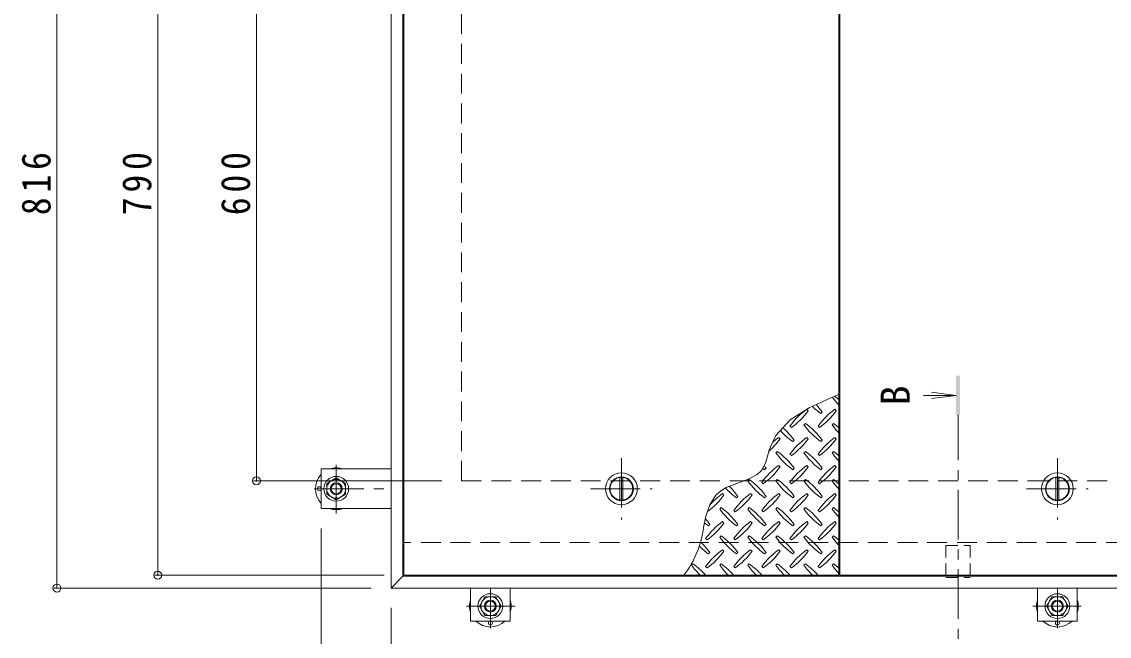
# Model space of a CAD drawing. Units: millimetres on the paper, enlarged 6 times, with parts at other scales. Extents: x -2215 to 2320, y -1648 to 1656.
# Drawn here: x -2018 to -1361, y 824 to 1195 of the extents above; entities that cross this region are included whole.
import ezdxf
from ezdxf.enums import TextEntityAlignment as Align

# ---------------------------------------------------------------- set-up
doc = ezdxf.new("R2010")
doc.units = ezdxf.units.MM
doc.header["$LTSCALE"] = 6
doc.header["$PDMODE"] = 32
doc.header["$PDSIZE"] = 4.8
for name, pattern in [('CHAIN1', [8, 5, -1, 1, -1]), ('DASHED1', [1.8, 1.2, -0.6]), ('DASHED2', [3, 2, -1])]:
    doc.linetypes.add(name, pattern=pattern)
for name, color, linetype, lineweight in [('0-0_通り芯', 4, 'Continuous', 9), ('0-1_躯体', 2, 'DASHED2', 9), ('0-2_仕上', 3, 'Continuous', 9), ('0-3_建具', 2, 'Continuous', 9), ('0-5_寸法', 7, 'Continuous', 9), ('0-9', 134, 'Continuous', 5), ('0-C', 2, 'Continuous', 9), ('0-D', 5, 'Continuous', 5), ('0-E', 3, 'Continuous', 9), ('0-F', 7, 'Continuous', 9)]:
    doc.layers.add(name, color=color, linetype=linetype, lineweight=lineweight)
doc.styles.add('ＭＳ ゴシック', font='')
doc.styles.get('ＭＳ ゴシック').set_extended_font_data('MS Gothic')

msp = doc.modelspace()

# ---------------------------------------------------------------- linework, layer by layer
at = {"layer": '0-0_通り芯'}
for centre in [(-1837.973, 912.918), (-1734.653, 831.799), (-1392.053, 831.799)]:
    msp.add_circle(centre, 1.2, dxfattribs=at)
for centre, start, end in [((-1827.773, 912.918), 135.5852, 224.4148), ((-1827.773, 912.918), 72.24721, 107.75279), ((-1827.773, 912.918), 252.24721, 287.75279), ((-1734.653, 841.999), 162.24721, 197.75279), ((-1734.653, 841.999), 342.24721, 17.75279), ((-1392.053, 841.999), 162.24721, 197.75279), ((-1392.053, 841.999), 342.24721, 17.75279), ((-1734.653, 841.999), 225.5852, 314.4148), ((-1392.053, 841.999), 225.5852, 314.4148)]:
    msp.add_arc(centre, 12.6, start, end, dxfattribs=at)
at = {"layer": '0-1_躯体'}
for p, q in [((-1752.053, 917.718), (-1752.053, 1277.718)), ((-1260.653, 880.518), (-1787.453, 880.518))]:
    msp.add_line(p, q, dxfattribs=at)
msp.add_lwpolyline([(-1752.053, 917.718), (-1032.053, 917.718), (-1032.053, 1277.718)], dxfattribs=at)
at = {"layer": '0-2_仕上'}
for p, q in [((-1786.853, 860.718), (-1786.853, 1334.718)), ((-1523.453, 860.718), (-1523.453, 1334.718))]:
    msp.add_line(p, q, dxfattribs=at)
at = {"layer": '0-2_仕上', "color": 4}
for q in [(-1472.916, 969.342), (-1468.125, 971.3), (-1468.125, 967.384)]:
    msp.add_line((-1453.253, 969.342), q, dxfattribs=at)
at = {"layer": '0-2_仕上', "color": 4, "linetype": 'CHAIN1'}
msp.add_line((-1452.053, 786.266), (-1452.053, 957.342), dxfattribs=at)
at = {"layer": '0-2_仕上'}
for points in [[(-1524.053, 1334.718), (-1524.053, 860.718), (-1786.853, 860.718)], [(-1260.653, 1334.718), (-1260.653, 860.718), (-1523.453, 860.718)]]:
    msp.add_lwpolyline(points, dxfattribs=at)
at = {"layer": '0-2_仕上', "color": 4}
msp.add_solid([(-1450.853, 981.342), (-1453.253, 981.342), (-1450.853, 957.342), (-1453.253, 957.342)], dxfattribs=at)
at = {"layer": '0-3_建具'}
for p, q in [((-1794.653, 852.918), (-1794.653, 1342.518)), ((-1787.453, 860.119), (-1787.453, 1335.318)), ((-1794.653, 852.918), (-1787.453, 860.119)), ((-996.653, 860.119), (-1787.453, 860.119)), ((-989.453, 852.918), (-1794.653, 852.918))]:
    msp.add_line(p, q, dxfattribs=at)
at = {"layer": '0-5_寸法', "linetype": 'DASHED1'}
for points in [[(-1459.433, 878.599), (-1444.673, 878.599), (-1444.673, 859.399)], [(-1459.433, 878.599), (-1459.433, 859.399), (-1444.673, 859.399)]]:
    msp.add_lwpolyline(points, dxfattribs=at)
at = {"layer": '0-9'}
for p, q in [((-1529.018, 967.87), (-1542.068, 961.896)), ((-1524.053, 969.868), (-1529.018, 967.87)), ((-1542.068, 961.896), (-1553.445, 954.596)), ((-1542.626, 960.091), (-1543.474, 960.94)), ((-1525.655, 960.091), (-1526.504, 960.94)), ((-1553.445, 954.596), (-1562.089, 945.131)), ((-1534.989, 958.394), (-1534.141, 959.242)), ((-1553.657, 950.757), (-1552.808, 949.909)), ((-1544.323, 952.454), (-1545.171, 951.605)), ((-1536.686, 950.757), (-1535.838, 949.909)), ((-1527.352, 952.454), (-1528.201, 951.605)), ((-1562.089, 945.131), (-1565.434, 938.318)), ((-1559.597, 943.12), (-1560.445, 943.969)), ((-1551.96, 941.423), (-1551.111, 942.272)), ((-1542.626, 943.12), (-1543.474, 943.969)), ((-1534.989, 941.423), (-1534.141, 942.272)), ((-1525.655, 943.12), (-1526.504, 943.969)), ((-1566.118, 936.229), (-1567.179, 932.544)), ((-1565.434, 938.318), (-1566.118, 936.229)), ((-1561.294, 935.484), (-1562.142, 934.635)), ((-1553.657, 933.786), (-1552.808, 932.938)), ((-1544.323, 935.484), (-1545.171, 934.635)), ((-1536.686, 933.786), (-1535.838, 932.938)), ((-1527.352, 935.484), (-1528.201, 934.635)), ((-1568.312, 928.947), (-1569.781, 925.664)), ((-1567.179, 932.544), (-1568.312, 928.947)), ((-1559.597, 926.15), (-1560.445, 926.998)), ((-1542.626, 926.15), (-1543.474, 926.998)), ((-1525.655, 926.15), (-1526.504, 926.998)), ((-1573.458, 921.527), (-1579.216, 918.463)), ((-1570.89, 923.994), (-1573.458, 921.527)), ((-1569.781, 925.664), (-1570.89, 923.994)), ((-1568.93, 924.453), (-1568.082, 925.301)), ((-1551.96, 924.453), (-1551.111, 925.301)), ((-1534.989, 924.453), (-1534.141, 925.301)), ((-1592.204, 913.614), (-1595.445, 911.717)), ((-1585.798, 916.127), (-1592.204, 913.614)), ((-1579.216, 918.463), (-1585.798, 916.127)), ((-1578.264, 918.513), (-1579.113, 917.664)), ((-1570.627, 916.816), (-1569.779, 915.967)), ((-1561.294, 918.513), (-1562.142, 917.664)), ((-1553.657, 916.816), (-1552.808, 915.967)), ((-1544.323, 918.513), (-1545.171, 917.664)), ((-1536.686, 916.816), (-1535.838, 915.967)), ((-1527.352, 918.513), (-1528.201, 917.664)), ((-1598.348, 909.089), (-1602, 903.317)), ((-1595.445, 911.717), (-1598.348, 909.089)), ((-1593.538, 909.179), (-1594.386, 910.028)), ((-1585.901, 907.482), (-1585.052, 908.33)), ((-1576.567, 909.179), (-1577.416, 910.028)), ((-1568.93, 907.482), (-1568.082, 908.33)), ((-1559.597, 909.179), (-1560.445, 910.028)), ((-1551.96, 907.482), (-1551.111, 908.33)), ((-1542.626, 909.179), (-1543.474, 910.028)), ((-1534.989, 907.482), (-1534.141, 908.33)), ((-1525.655, 909.179), (-1526.504, 910.028)), ((-1602, 903.317), (-1604.367, 896.367)), ((-1595.235, 901.542), (-1596.083, 900.694)), ((-1578.264, 901.542), (-1579.113, 900.694)), ((-1561.294, 901.542), (-1562.142, 900.694)), ((-1544.323, 901.542), (-1545.171, 900.694)), ((-1527.352, 901.542), (-1528.201, 900.694)), ((-1604.367, 896.367), (-1605.779, 889.509)), ((-1587.598, 899.845), (-1586.749, 898.997)), ((-1570.628, 899.845), (-1569.779, 898.997)), ((-1553.657, 899.845), (-1552.808, 898.997)), ((-1536.686, 899.845), (-1535.838, 898.997)), ((-1602.872, 890.511), (-1602.023, 891.36)), ((-1593.538, 892.208), (-1594.386, 893.057)), ((-1585.901, 890.511), (-1585.052, 891.36)), ((-1576.567, 892.208), (-1577.416, 893.057)), ((-1568.93, 890.511), (-1568.082, 891.36)), ((-1559.597, 892.208), (-1560.445, 893.057)), ((-1551.96, 890.511), (-1551.111, 891.36)), ((-1542.626, 892.208), (-1543.474, 893.057)), ((-1534.989, 890.511), (-1534.141, 891.36)), ((-1525.655, 892.208), (-1526.504, 893.057)), ((-1604.569, 882.875), (-1603.72, 882.026)), ((-1595.235, 884.572), (-1596.083, 883.723)), ((-1587.598, 882.875), (-1586.749, 882.026)), ((-1578.264, 884.572), (-1579.113, 883.723)), ((-1570.627, 882.875), (-1569.779, 882.026)), ((-1561.294, 884.572), (-1562.142, 883.723)), ((-1553.657, 882.875), (-1552.808, 882.026)), ((-1544.323, 884.572), (-1545.171, 883.723)), ((-1536.686, 882.875), (-1535.838, 882.026)), ((-1527.352, 884.572), (-1528.201, 883.723)), ((-1602.872, 873.541), (-1602.023, 874.389)), ((-1593.538, 875.238), (-1594.386, 876.086)), ((-1585.901, 873.541), (-1585.052, 874.389)), ((-1576.567, 875.238), (-1577.416, 876.086)), ((-1568.93, 873.541), (-1568.082, 874.389)), ((-1559.597, 875.238), (-1560.445, 876.086)), ((-1551.96, 873.541), (-1551.111, 874.389)), ((-1542.626, 875.238), (-1543.474, 876.086)), ((-1534.989, 873.541), (-1534.141, 874.389)), ((-1525.655, 875.238), (-1526.504, 876.086)), ((-1612.205, 867.601), (-1613.054, 866.753)), ((-1595.235, 867.601), (-1596.083, 866.753)), ((-1578.264, 867.601), (-1579.113, 866.753)), ((-1561.294, 867.601), (-1562.142, 866.753)), ((-1544.323, 867.601), (-1545.171, 866.753)), ((-1527.352, 867.601), (-1528.201, 866.753)), ((-1604.569, 865.904), (-1603.72, 865.056)), ((-1587.598, 865.904), (-1586.749, 865.056)), ((-1570.627, 865.904), (-1569.779, 865.056)), ((-1553.657, 865.904), (-1552.808, 865.056)), ((-1536.686, 865.904), (-1535.838, 865.056))]:
    msp.add_line(p, q, dxfattribs=at)
for centre, radius, start, end in [((-1492.775, 993.82), 43.5, 215.94795, 224.0249), ((-1552.596, 933.999), 43.5, 48.99213, 53.25279), ((-1518.231, 925.513), 43.5, 125.47256, 144.5273), ((-1578.052, 985.334), 43.5, 305.47272, 324.5273), ((-1509.745, 993.82), 43.5, 225.57452, 234.5273), ((-1569.567, 933.999), 43.5, 35.47258, 43.25978), ((-1501.26, 925.513), 43.5, 125.47256, 144.5273), ((-1561.081, 985.334), 43.5, 305.47272, 324.5273), ((-1526.716, 976.849), 43.5, 221.35275, 234.5273), ((-1586.537, 917.028), 43.5, 35.47258, 48.77962), ((-1509.745, 976.849), 43.5, 215.47272, 234.5273), ((-1569.567, 917.028), 43.5, 35.47258, 54.5273), ((-1492.775, 976.849), 43.5, 215.47272, 224.0249), ((-1552.596, 917.028), 43.5, 48.99213, 54.5273), ((-1595.023, 968.364), 43.5, 311.38763, 324.5273), ((-1535.201, 908.543), 43.5, 125.47256, 131.59831), ((-1518.231, 908.543), 43.5, 125.47256, 144.5273), ((-1578.052, 968.364), 43.5, 305.47272, 324.5273), ((-1501.26, 908.543), 43.5, 125.47256, 144.5273), ((-1561.081, 968.364), 43.5, 305.47272, 324.5273), ((-1526.716, 959.878), 43.5, 215.47272, 234.5273), ((-1586.537, 900.057), 43.5, 35.47258, 54.5273), ((-1509.745, 959.878), 43.5, 215.47272, 234.5273), ((-1569.567, 900.057), 43.5, 35.47258, 54.5273), ((-1492.775, 959.878), 43.5, 215.47272, 224.0249), ((-1552.596, 900.057), 43.5, 48.99213, 54.5273), ((-1535.201, 891.572), 43.5, 125.47256, 144.5273), ((-1603.508, 900.057), 43.5, 35.47258, 38.03572), ((-1518.231, 891.572), 43.5, 125.47256, 144.5273), ((-1501.26, 891.572), 43.5, 125.47256, 144.5273), ((-1543.687, 959.878), 43.5, 232.70831, 234.5273), ((-1595.023, 951.393), 43.5, 305.47272, 324.5273), ((-1578.052, 951.393), 43.5, 305.47272, 324.5273), ((-1561.081, 951.393), 43.5, 305.47272, 324.5273), ((-1560.657, 942.908), 43.5, 222.74814, 234.5273), ((-1620.478, 883.087), 43.5, 35.47258, 45.99713), ((-1543.687, 942.908), 43.5, 215.47272, 234.5273), ((-1603.508, 883.087), 43.5, 35.47258, 54.5273), ((-1526.716, 942.908), 43.5, 215.47272, 234.5273), ((-1586.537, 883.087), 43.5, 35.47258, 54.5273), ((-1509.745, 942.908), 43.5, 215.47272, 234.5273), ((-1569.567, 883.087), 43.5, 35.47258, 54.5273), ((-1492.775, 942.908), 43.5, 215.47272, 224.0249), ((-1552.596, 883.087), 43.5, 48.99213, 54.5273), ((-1628.964, 934.423), 43.5, 306.00705, 324.5273), ((-1569.143, 874.602), 43.5, 125.47256, 139.2924), ((-1552.172, 874.602), 43.5, 125.47256, 144.52728), ((-1611.993, 934.423), 43.5, 305.47272, 324.5273), ((-1535.201, 874.602), 43.5, 125.47256, 144.52728), ((-1595.023, 934.423), 43.5, 305.47272, 324.5273), ((-1518.231, 874.602), 43.5, 125.47256, 144.52728), ((-1578.052, 934.423), 43.5, 305.47272, 324.5273), ((-1501.26, 874.602), 43.5, 125.47256, 144.5273), ((-1561.081, 934.423), 43.5, 305.47272, 324.5273), ((-1560.657, 925.938), 43.5, 215.47272, 234.5273), ((-1620.478, 866.116), 43.5, 35.47258, 54.5273), ((-1543.687, 925.938), 43.5, 215.47272, 234.5273), ((-1603.508, 866.116), 43.5, 35.47258, 54.5273), ((-1526.716, 925.938), 43.5, 215.47272, 234.5273), ((-1586.537, 866.116), 43.5, 35.47258, 54.5273), ((-1509.745, 925.938), 43.5, 215.47272, 234.5273), ((-1569.567, 866.116), 43.5, 35.47258, 54.5273), ((-1492.775, 925.938), 43.5, 215.47272, 224.0249), ((-1552.596, 866.116), 43.5, 48.99213, 54.5273), ((-1637.449, 866.116), 43.5, 35.47258, 41.1628), ((-1666.496, 897.767), 61.276, 322.79805, 352.25462), ((-1577.628, 925.938), 43.5, 230.65677, 234.5273), ((-1569.143, 857.631), 43.5, 125.47256, 144.5273), ((-1628.964, 917.452), 43.5, 305.47272, 324.5273), ((-1552.172, 857.631), 43.5, 125.47256, 144.5273), ((-1611.993, 917.452), 43.5, 305.47272, 324.5273), ((-1535.201, 857.631), 43.5, 125.47256, 144.5273), ((-1595.023, 917.452), 43.5, 305.47272, 324.5273), ((-1518.231, 857.631), 43.5, 125.47256, 144.5273), ((-1578.052, 917.452), 43.5, 305.47272, 324.5273), ((-1501.26, 857.631), 43.5, 125.47256, 144.5273), ((-1561.081, 917.452), 43.5, 305.47272, 324.5273), ((-1637.449, 849.146), 43.5, 35.47258, 46.69856), ((-1560.657, 908.967), 43.5, 215.47272, 234.5273), ((-1620.478, 849.146), 43.5, 35.47258, 54.5273), ((-1543.687, 908.967), 43.5, 215.47272, 234.5273), ((-1603.508, 849.146), 43.5, 35.47258, 54.5273), ((-1526.716, 908.967), 43.5, 215.47272, 234.5273), ((-1586.537, 849.146), 43.5, 35.47258, 54.5273), ((-1509.745, 908.967), 43.5, 215.47272, 234.5273), ((-1569.567, 849.146), 43.5, 35.47258, 54.5273), ((-1492.775, 908.967), 43.5, 215.47272, 224.0249), ((-1552.596, 849.146), 43.5, 48.99213, 54.5273), ((-1577.628, 908.967), 43.5, 224.94598, 234.5273), ((-1569.143, 840.66), 43.5, 125.47256, 144.5273), ((-1628.964, 900.482), 43.5, 305.47272, 324.5273), ((-1552.172, 840.66), 43.5, 125.47256, 144.5273), ((-1611.993, 900.482), 43.5, 305.47272, 324.5273), ((-1535.201, 840.66), 43.5, 125.47256, 144.5273), ((-1595.023, 900.482), 43.5, 305.47272, 324.5273), ((-1518.231, 840.66), 43.5, 125.47256, 144.5273), ((-1578.052, 900.482), 43.5, 305.47272, 324.5273), ((-1501.26, 840.66), 43.5, 125.47256, 144.5273), ((-1561.081, 900.482), 43.5, 305.47272, 324.5273), ((-1637.449, 832.175), 43.5, 41.00789, 54.5273), ((-1620.478, 832.175), 43.5, 41.00789, 54.5273), ((-1603.508, 832.175), 43.5, 41.00789, 54.5273), ((-1586.537, 832.175), 43.5, 41.00789, 54.5273), ((-1569.567, 832.175), 43.5, 41.00789, 54.5273), ((-1552.596, 832.175), 43.5, 48.99213, 54.5273), ((-1577.628, 891.996), 43.5, 215.47272, 225.97511), ((-1560.657, 891.996), 43.5, 215.47272, 225.97511), ((-1543.687, 891.996), 43.5, 215.47272, 225.97511), ((-1526.716, 891.996), 43.5, 215.47272, 225.97511), ((-1509.745, 891.996), 43.5, 215.47272, 225.97511), ((-1492.775, 891.996), 43.5, 215.47272, 224.0249)]:
    msp.add_arc(centre, radius, start, end, dxfattribs=at)
at = {"layer": '0-C', "linetype": 'CHAIN1'}
for p, q in [((-1655.453, 931.518), (-1655.453, 894.318)), ((-1392.053, 931.518), (-1392.053, 894.318)), ((-1674.053, 912.918), (-1636.853, 912.918)), ((-1410.653, 912.918), (-1373.453, 912.918))]:
    msp.add_line(p, q, dxfattribs=at)
at = {"layer": '0-C'}
for p, q in [((-1656.353, 906.077), (-1656.353, 919.759)), ((-1654.553, 906.077), (-1654.553, 919.759)), ((-1392.953, 906.077), (-1392.953, 919.759)), ((-1391.153, 906.077), (-1391.153, 919.759))]:
    msp.add_line(p, q, dxfattribs=at)
for centre, radius in [((-1655.453, 912.918), 9.6), ((-1655.453, 912.918), 7.2), ((-1392.053, 912.918), 9.6), ((-1392.053, 912.918), 7.2), ((-1655.453, 912.918), 6.9), ((-1392.053, 912.918), 6.9)]:
    msp.add_circle(centre, radius, dxfattribs=at)
at = {"layer": '0-D'}
for points in [[(-1822.073, 909.627), (-1827.773, 906.337), (-1833.473, 909.627), (-1833.473, 916.209), (-1827.773, 919.5), (-1822.073, 916.209)], [(-1731.362, 847.699), (-1728.071, 841.999), (-1731.362, 836.299), (-1737.944, 836.299), (-1741.235, 841.999), (-1737.944, 847.699)], [(-1388.762, 847.699), (-1385.471, 841.999), (-1388.762, 836.299), (-1395.344, 836.299), (-1398.635, 841.999), (-1395.344, 847.699)]]:
    msp.add_lwpolyline(points, close=True, dxfattribs=at)
for centre, radius in [((-1827.773, 912.918), 7.5), ((-1827.773, 912.918), 5.7), ((-1827.773, 912.918), 3.6), ((-1827.773, 912.918), 3.032), ((-1734.653, 841.999), 7.5), ((-1734.653, 841.999), 5.7), ((-1392.053, 841.999), 7.5), ((-1392.053, 841.999), 5.7), ((-1734.653, 841.999), 3.6), ((-1734.653, 841.999), 3.032), ((-1392.053, 841.999), 3.6), ((-1392.053, 841.999), 3.032)]:
    msp.add_circle(centre, radius, dxfattribs=at)
at = {"layer": '0-E', "linetype": 'CHAIN1'}
for p, q in [((-1827.773, 898.014), (-1827.773, 927.347)), ((-1841.069, 912.918), (-1794.653, 912.918)), ((-1734.653, 828.703), (-1734.653, 852.799)), ((-1392.053, 828.703), (-1392.053, 852.799)), ((-1719.749, 841.999), (-1749.081, 841.999)), ((-1406.957, 841.999), (-1377.625, 841.999))]:
    msp.add_line(p, q, dxfattribs=at)
at = {"layer": '0-E'}
for p, q in [((-1836.773, 900.918), (-1836.773, 924.918)), ((-1794.653, 924.918), (-1836.773, 924.918)), ((-1794.653, 900.918), (-1836.773, 900.918)), ((-1746.653, 852.918), (-1746.653, 832.999)), ((-1722.653, 852.918), (-1722.653, 832.999)), ((-1404.053, 852.918), (-1404.053, 832.999)), ((-1380.053, 852.918), (-1380.053, 832.999)), ((-1722.653, 832.999), (-1746.653, 832.999)), ((-1404.053, 832.999), (-1380.053, 832.999))]:
    msp.add_line(p, q, dxfattribs=at)
at = {"layer": '0-F'}
for p, q in [((-1996.495, 1342.518), (-1996.495, 852.918)), ((-1935.628, 860.718), (-1935.628, 1334.718)), ((-1875.958, 917.718), (-1875.958, 1277.718)), ((-1877.758, 917.718), (-1764.053, 917.718)), ((-1836.773, 725.301), (-1836.773, 888.918)), ((-1937.428, 860.718), (-1798.853, 860.718)), ((-1998.295, 852.918), (-1806.653, 852.918)), ((-1794.653, 725.301), (-1794.653, 840.918))]:
    msp.add_line(p, q, dxfattribs=at)
for p in [(-1875.958, 917.718), (-1935.628, 860.718), (-1996.495, 852.918)]:
    msp.add_point(p, dxfattribs=at)

# ---------------------------------------------------------------- texts
at = {"layer": '0-5_寸法', "color": 2, "style": 'ＭＳ ゴシック'}
msp.add_text('B', height=17.6, rotation=90, dxfattribs=at).set_placement((-1475.972, 963.342), align=Align.BOTTOM_LEFT)
at = {"layer": '0-F', "color": 2, "char_height": 17.6, "attachment_point": 7, "rotation": 90, "style": 'ＭＳ ゴシック'}
for s, insert in [('\\T1.27;\\W0.9;816', (-2000.095, 1078.218)), ('\\T1.27;\\W0.9;790', (-1939.228, 1078.218)), ('\\T1.27;\\W0.9;600', (-1879.558, 1078.218))]:
    msp.add_mtext(s, dxfattribs=dict(at, insert=insert))

doc.saveas('drawing.dxf')
